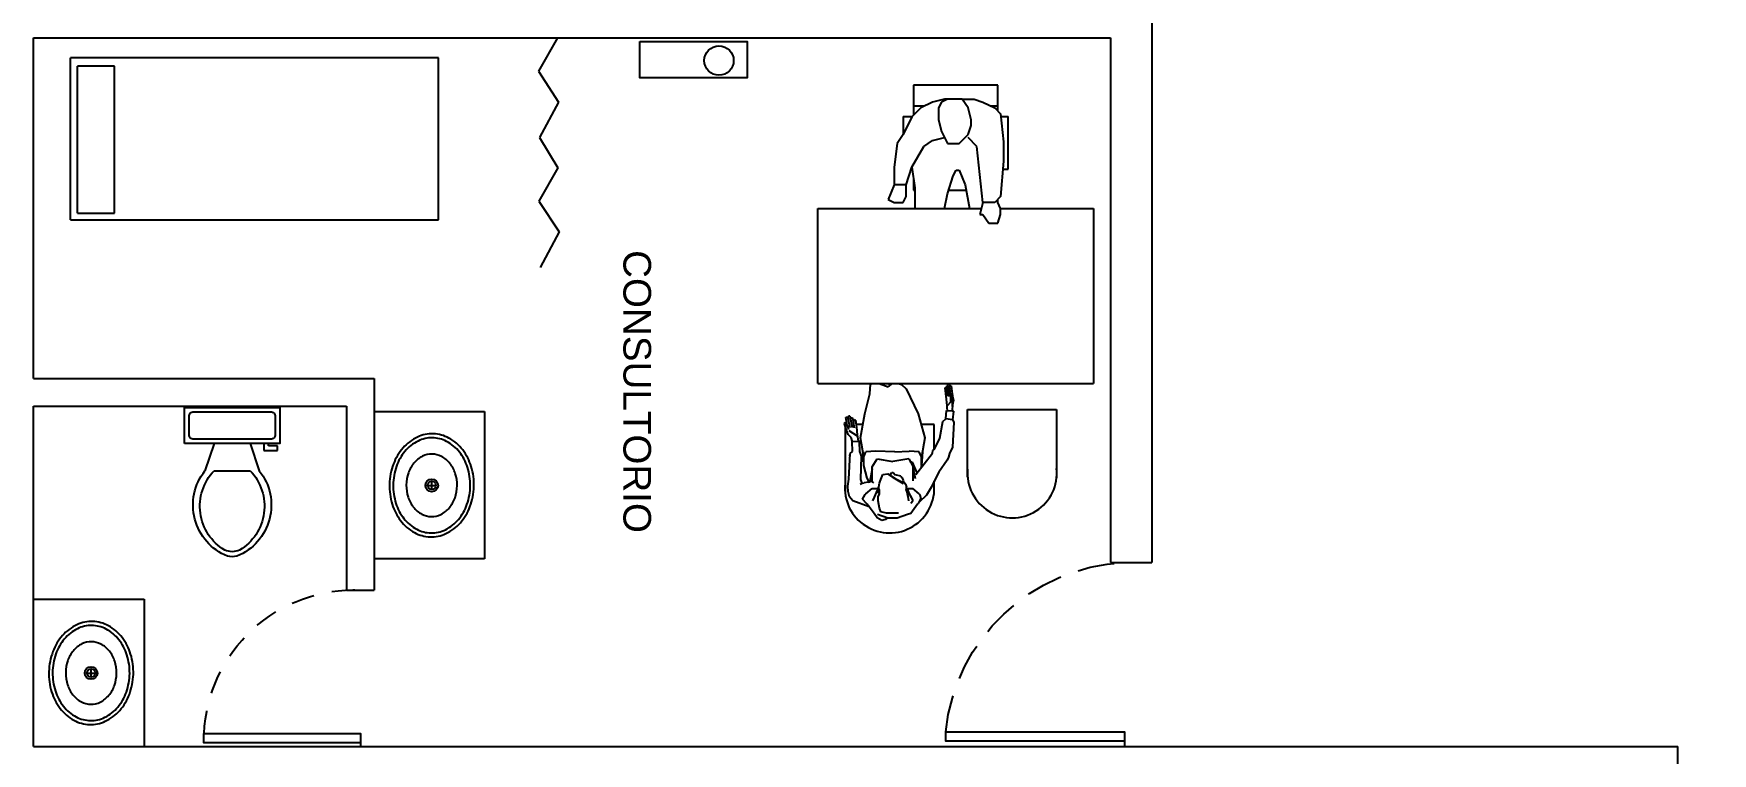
# Model space of a CAD drawing. Header units: millimetres. Extents: x -1615 to -538, y 177 to 397.
# Drawn here: x -1153.04 to -1143.93, y 314.56 to 318.47 of the extents above; entities that cross this region are included whole.
import ezdxf

# ---------------------------------------------------------------- set-up
doc = ezdxf.new("R2010")
doc.units = ezdxf.units.MM
doc.linetypes.add('HIDDEN2', pattern=[0.1875, 0.125, -0.0625])
doc.linetypes.add('OCULTA2', pattern=[0.3, 0.2, -0.1])
for name, color, linetype in [('MOB', 7, 'Continuous'), ('MUEB', 251, 'Continuous'), ('MUROS', 1, 'Continuous'), ('VENT', 4, 'Continuous'), ('VENTANAS', 4, 'Continuous')]:
    doc.layers.add(name, color=color, linetype=linetype)
doc.layers.add('nom-esp', color=7, linetype='Continuous', lineweight=20)
doc.styles.get("Standard").update_dxf_attribs({"font": 'stylu.ttf'})

# ---------------------------------------------------------------- blocks, each defined once
blk = doc.blocks.new('A$C31F15ED4')
at = {"layer": 'VENT'}
blk.add_line((0, 0.03), (0, 0), dxfattribs=at)
blk.add_lwpolyline([(0, 0.03), (0.97, 0.03), (0.97, 0.08), (0, 0.08)], close=True, dxfattribs=at)
at = {"layer": 'VENT', "linetype": 'OCULTA2'}
blk.add_arc((-0.0506, -0.0247), 1.026, 5.85871, 87.1721, dxfattribs=at)
blk = doc.blocks.new('Sink - Oval top')
for p, q in [((-1, 0), (1, 0)), ((0, 1), (0, -1))]:
    blk.add_line(p, q)
at = {"linetype": 'Continuous'}
for points in [[(-12.23, 0.39, 0.117634), (-11.46, -3.36, 0.104469), (-8.88, -6.8, 0.090016), (-5.08, -9.07, 0.08192), (-0.32, -10.02, 0.08192), (4.49, -9.38, 0.090016), (8.42, -7.36, 0.104469), (11.22, -4.09, 0.117634), (12.23, -0.39, 0.117634), (11.46, 3.36, 0.104469), (8.88, 6.8, 0.090016), (5.08, 9.07, 0.08192), (0.32, 10.02, 0.08192), (-4.49, 9.38, 0.090016), (-8.42, 7.36, 0.104469), (-11.22, 4.09, 0.117634)], [(-11.29, 0.16, 0.118622), (-10.52, -3.25, 0.104678), (-8.07, -6.36, 0.089562), (-4.54, -8.37, 0.081185), (-0.13, -9.15, 0.081185), (4.3, -8.49, 0.089562), (7.89, -6.58, 0.104678), (10.42, -3.55, 0.118622), (11.29, -0.16, 0.118622), (10.52, 3.25, 0.104678), (8.07, 6.36, 0.089562), (4.54, 8.37, 0.081185), (0.13, 9.15, 0.081185), (-4.3, 8.49, 0.089562), (-7.89, 6.58, 0.104678), (-10.42, 3.55, 0.118622)], [(-7.42, 0.08, 0.118283), (-6.91, -2.17, 0.104607), (-5.29, -4.21, 0.089718), (-2.97, -5.53, 0.081436), (-0.07, -6.04, 0.081436), (2.84, -5.59, 0.089718), (5.2, -4.33, 0.104607), (6.86, -2.32, 0.118283), (7.42, -0.08, 0.118283), (6.91, 2.17, 0.104607), (5.29, 4.21, 0.089718), (2.97, 5.53, 0.081436), (0.07, 6.04, 0.081436), (-2.84, 5.59, 0.089718), (-5.2, 4.33, 0.104607), (-6.86, 2.32, 0.118283)]]:
    blk.add_lwpolyline(points, format="xyb", close=True, dxfattribs=at)
for radius in [1.5, 1]:
    blk.add_circle((0, 0), radius)
blk = doc.blocks.new('Toilet - top')
for p, q in [((9.5, -6), (9.5, -2)), ((-10, -8.5), (-8, -8.5)), ((-10, -9.5), (-10, -8.5)), ((-7, -9.5), (-10, -9.5)), ((-8, -8.5), (-8, -8)), ((-7, -8), (-7, -9.5)), ((-4, -8), (-6, -14)), ((4, -8), (6, -14)), ((4, -14), (-4, -14))]:
    blk.add_line(p, q)
blk.add_lwpolyline([(10.5, -8), (10.5, 0), (-10.5, 0), (-10.5, -8)], close=True)
for points in [[(-9.5, -2), (-9.5, -6)], [(8.5, -1), (-8.5, -1)], [(-8.5, -7), (8.5, -7)]]:
    blk.add_lwpolyline(points)
for centre, radius, start, end in [((-8.62, -1.88), 0.884, 81.8699, 188.1301), ((8.62, -1.88), 0.884, 351.8699, 98.1301), ((-8.62, -6.12), 0.884, 171.8699, 278.1301), ((8.62, -6.12), 0.884, 261.8699, 8.1301), ((3.52, -21.58), 12.17, 141.4691, 247.9714), ((4.2, -21.82), 11.33, 136.3677, 238.9468), ((-3.52, -21.58), 12.17, 292.0284, 38.5307), ((-4.2, -21.82), 11.33, 301.053, 43.6321), ((0, -27.88), 4, 245.7318, 294.2682), ((0, -29), 4, 254.8605, 285.1395)]:
    blk.add_arc(centre, radius, start, end)
blk = doc.blocks.new('A$C3FDD2C79')
at = {"layer": 'VENT'}
blk.add_line((0, 0.02), (0, 0), dxfattribs=at)
blk.add_lwpolyline([(0, 0.02), (0.85, 0.02), (0.85, 0.07), (0, 0.07)], close=True, dxfattribs=at)
at = {"layer": 'VENT', "linetype": 'HIDDEN2'}
blk.add_arc((0.0347, 0.0362), 0.8145, 2.37845, 92.4407, dxfattribs=at)
blk = doc.blocks.new('SILLON4')
at = {"layer": 'MOB'}
for p, q in [((0.6089, 1.016), (0.2623, 0.8672)), ((0.7193, 0.998), (0.7508, 1.0116)), ((0.7508, 1.0116), (0.8184, 0.854)), ((0.7193, 0.998), (0.6956, 0.9879)), ((0.7058, 0.9643), (0.699, 0.98)), ((0.7633, 0.8303), (0.7058, 0.9643)), ((0.7058, 0.9643), (0.7196, 0.932)), ((0.7633, 0.8303), (0.7058, 0.9643)), ((0.8184, 0.854), (0.7633, 0.8303)), ((0.9469, 0.6199), (0.8522, 0.8405)), ((0.1359, 0.814), (-0.2108, 0.6652)), ((0.414, 0.3397), (0.2259, 0.778)), ((0.4359, 0.2887), (0.2263, 0.7772)), ((0.8444, 0.5759), (0.7498, 0.7965)), ((-0.3369, 0.6112), (-0.6835, 0.4624)), ((-0.0587, 0.1369), (-0.2468, 0.5752)), ((0.8249, 0.5997), (0.4152, 0.4239)), ((0.9334, 0.5861), (0.8782, 0.5624)), ((0.8782, 0.5624), (0.9086, 0.4915)), ((0.9334, 0.5861), (0.9908, 0.4521)), ((0.3578, 0.4707), (0.3697, 0.4428)), ((0.9088, 0.4912), (0.9357, 0.4285)), ((-0.8096, 0.4083), (-1.1563, 0.2596)), ((-0.8096, 0.4083), (-1.1563, 0.2596)), ((0.9218, 0.3955), (-0.9218, -0.3955)), ((-0.684, 0.2896), (-0.7195, 0.3723)), ((0.8982, 0.4507), (-0.0608, 0.0382)), ((0.3518, 0.3977), (-0.0579, 0.2219)), ((0.3968, 0.3797), (0.4355, 0.2895)), ((0.8906, 0.4465), (0.4809, 0.2707)), ((0.9908, 0.4521), (0.9357, 0.4285)), ((-0.5315, -0.066), (-0.6959, 0.3172)), ((-0.1209, 0.1949), (-0.5306, 0.0191)), ((-0.115, 0.2678), (-0.103, 0.2399)), ((-1.2193, 0.1672), (-1.2508, 0.1537)), ((-1.2508, 0.1537), (-1.1832, -0.0039)), ((-1.2193, 0.1672), (-1.1956, 0.1774)), ((-1.1855, 0.1537), (-1.1923, 0.1695)), ((-1.1568, 0.0868), (-1.1923, 0.1695)), ((-1.128, 0.0198), (-1.1855, 0.1537)), ((-1.1855, 0.1537), (-1.1717, 0.1215)), ((-0.0759, 0.1769), (-0.0372, 0.0867)), ((-1.1832, -0.0039), (-1.128, 0.0198)), ((-0.9996, -0.2143), (-1.0942, 0.0063)), ((-0.0407, 0.0469), (-0.9451, -0.3412)), ((-0.5877, 0.065), (-0.5757, 0.0371)), ((-1.102, -0.2583), (-1.1967, -0.0377)), ((-0.5937, -0.008), (-1.0128, -0.1878)), ((-0.5486, -0.0259), (-0.5099, -0.1162)), ((-0.4638, -0.1347), (-0.5335, -0.1646)), ((-1.0682, -0.2718), (-1.0131, -0.2481)), ((-1.0682, -0.2718), (-1.0108, -0.4057)), ((-1.0131, -0.2481), (-0.9552, -0.3829)), ((-1.0119, -0.2509), (-0.9789, -0.3277)), ((-1.0108, -0.4057), (-0.9556, -0.382)), ((-0.9556, -0.382), (-0.9586, -0.375))]:
    blk.add_line(p, q, dxfattribs=at)
for centre, radius, start, end in [((0.636, 0.953), 0.0686, 23.22356, 113.22356), ((0.2893, 0.8042), 0.0686, 113.22356, 203.22356), ((0.7734, 0.8067), 0.0257, 113.22356, 203.22356), ((0.8286, 0.8303), 0.0257, 23.22356, 113.22356), ((0.1629, 0.751), 0.0686, 23.22356, 113.22356), ((0.1629, 0.751), 0.0686, 23.22356, 113.22356), ((-0.1838, 0.6022), 0.0686, 113.22356, 203.22356), ((-0.3098, 0.5481), 0.0686, 23.22356, 113.22356), ((-0.3098, 0.5481), 0.0686, 23.22356, 113.22356), ((0.8681, 0.5861), 0.0257, 203.22356, 293.22356), ((0.9232, 0.6097), 0.0257, 293.22356, 23.22356), ((-0.6565, 0.3994), 0.0686, 113.22356, 203.22356), ((0.8771, 0.478), 0.0343, 293.22356, 23.22356), ((-0.7826, 0.3453), 0.0686, 23.22356, 113.22356), ((-0.7826, 0.3453), 0.0686, 23.22356, 113.22356), ((0.3653, 0.3662), 0.0343, 23.22356, 113.22356), ((0.4287, 0.3924), 0.0343, 113.22356, 203.22356), ((0.9083, 0.4271), 0.0257, 23.22356, 113.22356), ((0.9117, 0.4192), 0.0257, 293.22356, 23.22356), ((0.404, 0.276), 0.0343, 293.22356, 23.22356), ((0.4674, 0.3022), 0.0343, 203.22356, 293.22356), ((-1.1292, 0.1965), 0.0686, 113.22356, 203.22356), ((-0.1074, 0.1634), 0.0343, 23.22356, 113.22356), ((-0.0444, 0.1904), 0.0343, 113.22356, 203.22356), ((-1.1179, -0.0039), 0.0257, 23.22356, 113.22356), ((-0.5171, -0.0124), 0.0343, 113.22356, 203.22356), ((-0.0687, 0.0731), 0.0343, 293.22356, 23.22356), ((-0.0057, 0.1002), 0.0343, 203.22356, 293.22356), ((-1.173, -0.0275), 0.0257, 113.22356, 203.22356), ((-0.5801, -0.0395), 0.0343, 23.22356, 113.22356), ((-0.5414, -0.1297), 0.0343, 293.22356, 23.22356), ((-0.4784, -0.1026), 0.0343, 203.22356, 293.22356), ((-1.0784, -0.2481), 0.0257, 203.22356, 293.22356), ((-1.0232, -0.2245), 0.0257, 293.22356, 23.22356), ((-0.9553, -0.3176), 0.0257, 203.22356, 293.22356), ((-0.935, -0.3649), 0.0257, 113.22356, 203.22356), ((-0.932, -0.3719), 0.0257, 203.22356, 293.22356)]:
    blk.add_arc(centre, radius, start, end, dxfattribs=at)
blk = doc.blocks.new('A$C63B07002')
at = {"layer": 'MOB', "xscale": -1, "rotation": 51.18713273036943}
blk.add_blockref('SILLON4', (1.2588, 0.4887), dxfattribs=at)

msp = doc.modelspace()

# ---------------------------------------------------------------- linework, layer by layer
at = {"layer": 'MUEB'}
for p, q in [((-1150.1993, 318.4495), (-1150.3024, 318.2689)), ((-1150.8449, 318.3405), (-1152.8449, 318.3405)), ((-1152.8449, 317.4605), (-1152.8449, 318.3405)), ((-1152.6059, 318.2965), (-1152.8059, 318.2965)), ((-1152.8059, 317.4965), (-1152.8059, 318.2965)), ((-1152.6059, 317.4965), (-1152.6059, 318.2965)), ((-1150.8449, 317.4605), (-1150.8449, 318.3405)), ((-1150.3024, 318.2689), (-1150.1929, 318.1012)), ((-1147.8079, 318.1933), (-1148.2647, 318.1933)), ((-1148.2647, 318.1933), (-1148.2647, 318.03)), ((-1147.8079, 318.0532), (-1147.8079, 318.1933)), ((-1150.1929, 318.1012), (-1150.296, 317.9077)), ((-1148.1612, 318.1013), (-1148.2255, 318.0692)), ((-1148.0969, 318.1174), (-1148.1612, 318.1013)), ((-1148.113, 318.1013), (-1148.1291, 318.0692)), ((-1148.081, 318.1174), (-1148.113, 318.1013)), ((-1148.0007, 318.1174), (-1148.0969, 318.1174)), ((-1147.9686, 318.0692), (-1148.0007, 318.1174)), ((-1148.0007, 318.1174), (-1147.9364, 318.1174)), ((-1147.9364, 318.1174), (-1147.8882, 318.1013)), ((-1147.8882, 318.1013), (-1147.8239, 318.0692)), ((-1148.2737, 318.021), (-1148.3219, 317.9245)), ((-1148.3218, 318.022), (-1148.2727, 318.022)), ((-1148.3218, 318.022), (-1148.3218, 317.9249)), ((-1148.2255, 318.0692), (-1148.2737, 318.021)), ((-1148.2057, 318.0791), (-1148.2647, 318.0791)), ((-1148.1291, 318.0692), (-1148.1291, 318.0049)), ((-1148.1291, 318.0049), (-1148.113, 317.9406)), ((-1147.9525, 318.0049), (-1147.9686, 318.0692)), ((-1147.9525, 317.9728), (-1147.9525, 318.0049)), ((-1147.8079, 318.0791), (-1147.8437, 318.0791)), ((-1147.8239, 318.0692), (-1147.7918, 318.037)), ((-1147.7918, 318.037), (-1147.7757, 317.8849)), ((-1147.7902, 318.022), (-1147.7508, 318.022)), ((-1147.7508, 317.7365), (-1147.7508, 318.022)), ((-1150.296, 317.9077), (-1150.1967, 317.7439)), ((-1148.3219, 317.9245), (-1148.3541, 317.8763)), ((-1148.1612, 317.8924), (-1148.0969, 317.9085)), ((-1148.113, 317.9406), (-1148.081, 317.8763)), ((-1148.0168, 317.8763), (-1147.9686, 317.9245)), ((-1147.9686, 317.9245), (-1147.9525, 317.9728)), ((-1147.9203, 317.8603), (-1147.9686, 317.9085)), ((-1148.3541, 317.8763), (-1148.3701, 317.7478)), ((-1148.2737, 317.7478), (-1148.2094, 317.8603)), ((-1148.2094, 317.8603), (-1148.1612, 317.8924)), ((-1148.081, 317.8763), (-1148.0168, 317.8763)), ((-1147.8882, 317.5551), (-1147.9203, 317.8603)), ((-1147.7757, 317.8849), (-1147.7757, 317.7799)), ((-1150.1967, 317.7439), (-1150.2998, 317.5633)), ((-1148.3701, 317.7478), (-1148.3701, 317.6515)), ((-1148.3059, 317.6515), (-1148.2737, 317.7478)), ((-1148.2775, 317.7365), (-1148.2721, 317.7365)), ((-1148.2737, 317.7478), (-1148.2576, 317.6355)), ((-1148.0489, 317.6996), (-1148.0328, 317.7317)), ((-1148.0328, 317.7317), (-1148.0168, 317.7317)), ((-1148.0168, 317.7317), (-1147.9846, 317.6515)), ((-1147.7757, 317.7799), (-1147.7918, 317.5872)), ((-1147.7793, 317.7365), (-1147.7508, 317.7365)), ((-1148.3701, 317.6515), (-1148.4023, 317.5712)), ((-1148.3059, 317.6515), (-1148.3701, 317.6515)), ((-1148.3059, 317.5872), (-1148.3059, 317.6515)), ((-1148.2647, 317.6845), (-1148.2647, 317.6224)), ((-1148.2576, 317.6355), (-1148.2576, 317.523)), ((-1148.081, 317.6033), (-1148.0489, 317.6996)), ((-1147.9846, 317.6515), (-1147.9611, 317.5224)), ((-1150.2998, 317.5633), (-1150.1902, 317.3956)), ((-1148.4023, 317.5712), (-1148.3701, 317.5551)), ((-1148.3701, 317.5551), (-1148.3219, 317.5551)), ((-1148.3219, 317.5551), (-1148.3059, 317.5872)), ((-1148.2647, 317.6224), (-1148.2576, 317.6224)), ((-1148.0969, 317.523), (-1148.081, 317.6033)), ((-1148.0747, 317.6224), (-1147.9793, 317.6224)), ((-1147.8882, 317.5551), (-1147.9043, 317.4908)), ((-1147.8239, 317.5551), (-1147.8882, 317.5551)), ((-1147.7918, 317.5872), (-1147.8239, 317.5551)), ((-1147.8079, 317.5551), (-1147.8079, 317.5712)), ((-1147.7918, 317.523), (-1147.8079, 317.5551)), ((-1152.8449, 317.4605), (-1150.8449, 317.4605)), ((-1152.8059, 317.4965), (-1152.6059, 317.4965)), ((-1148.7848, 316.5724), (-1148.7848, 317.5224)), ((-1148.7848, 317.5224), (-1147.8964, 317.5224)), ((-1148.0972, 317.5224), (-1148.0969, 317.523)), ((-1147.9043, 317.4908), (-1147.8882, 317.4908)), ((-1147.8882, 317.4908), (-1147.8561, 317.4426)), ((-1147.8079, 317.4426), (-1147.7918, 317.4908)), ((-1147.7918, 317.4908), (-1147.7918, 317.523)), ((-1147.7918, 317.5224), (-1147.2878, 317.5224)), ((-1147.2878, 317.5224), (-1147.2878, 316.5724)), ((-1150.1902, 317.3956), (-1150.2934, 317.2022)), ((-1147.8561, 317.4426), (-1147.8079, 317.4426)), ((-1148.7848, 316.5724), (-1147.2878, 316.5724)), ((-1148.5033, 316.5166), (-1148.499, 316.5678)), ((-1148.499, 316.5678), (-1148.4905, 316.5724)), ((-1148.4905, 316.5721), (-1148.4906, 316.5724)), ((-1148.4525, 316.5724), (-1148.4021, 316.5536)), ((-1148.4021, 316.5536), (-1148.3794, 316.5724)), ((-1148.3987, 316.5724), (-1148.3925, 316.5616)), ((-1148.3461, 316.5724), (-1148.3295, 316.5664)), ((-1148.3295, 316.5664), (-1148.3053, 316.5422)), ((-1148.3053, 316.5422), (-1148.2397, 316.4068)), ((-1148.093, 316.5479), (-1148.0901, 316.5507)), ((-1148.0858, 316.4866), (-1148.093, 316.5479)), ((-1148.0901, 316.5507), (-1148.0844, 316.5507)), ((-1148.0844, 316.5593), (-1148.0787, 316.5593)), ((-1148.0787, 316.5023), (-1148.0844, 316.5593)), ((-1148.0787, 316.5678), (-1148.073, 316.5678)), ((-1148.0716, 316.5009), (-1148.0787, 316.5678)), ((-1148.0787, 316.5593), (-1148.0773, 316.5593)), ((-1148.073, 316.5678), (-1148.0688, 316.5678)), ((-1148.0702, 316.5593), (-1148.0645, 316.5593)), ((-1148.0631, 316.498), (-1148.0702, 316.5593)), ((-1148.0688, 316.5678), (-1148.0673, 316.5593)), ((-1148.0645, 316.5593), (-1148.0602, 316.5593)), ((-1148.0602, 316.5593), (-1148.0545, 316.5151)), ((-1148.529, 316.4068), (-1148.5033, 316.5166)), ((-1148.0816, 316.451), (-1148.0858, 316.4866)), ((-1148.083, 316.4396), (-1148.0816, 316.451)), ((-1148.0631, 316.4724), (-1148.0816, 316.451)), ((-1148.0631, 316.4966), (-1148.0616, 316.5151)), ((-1148.0631, 316.498), (-1148.0631, 316.498)), ((-1148.0631, 316.4724), (-1148.0631, 316.4966)), ((-1148.0616, 316.5151), (-1148.0559, 316.5166)), ((-1148.0559, 316.5166), (-1148.0531, 316.5094)), ((-1148.0531, 316.4467), (-1148.0559, 316.4368)), ((-1148.0531, 316.5094), (-1148.0531, 316.4781)), ((-1148.0531, 316.5023), (-1148.0488, 316.4809)), ((-1148.0488, 316.4809), (-1148.0531, 316.4567)), ((-1148.0531, 316.4467), (-1148.0531, 316.4781)), ((-1148.0531, 316.4767), (-1148.0531, 316.4467)), ((-1151.1949, 316.419), (-1150.5949, 316.419)), ((-1150.5949, 316.419), (-1150.5949, 315.619)), ((-1148.6401, 316.3527), (-1148.6387, 316.3584)), ((-1148.6301, 316.3242), (-1148.6401, 316.3527)), ((-1148.6387, 316.3584), (-1148.6344, 316.3613)), ((-1148.6344, 316.3613), (-1148.6258, 316.3427)), ((-1148.633, 316.3869), (-1148.6287, 316.3897)), ((-1148.6258, 316.3442), (-1148.633, 316.3869)), ((-1148.6287, 316.3897), (-1148.623, 316.3897)), ((-1148.623, 316.3897), (-1148.6116, 316.3328)), ((-1148.6201, 316.3912), (-1148.6173, 316.3954)), ((-1148.6173, 316.3613), (-1148.6201, 316.3912)), ((-1148.6173, 316.3954), (-1148.6116, 316.3954)), ((-1148.6116, 316.3954), (-1148.5988, 316.3328)), ((-1148.6073, 316.3826), (-1148.603, 316.3855)), ((-1148.6045, 316.3641), (-1148.6073, 316.3826)), ((-1148.603, 316.3855), (-1148.5973, 316.3855)), ((-1148.5973, 316.3855), (-1148.5874, 316.3313)), ((-1148.5902, 316.3727), (-1148.5874, 316.3769)), ((-1148.5902, 316.3484), (-1148.5902, 316.3727)), ((-1148.5874, 316.3769), (-1148.5802, 316.3727)), ((-1148.5802, 316.3727), (-1148.5731, 316.3185)), ((-1148.5532, 316.2772), (-1148.529, 316.4068)), ((-1148.2397, 316.4068), (-1148.2041, 316.2772)), ((-1148.1229, 316.2743), (-1148.1058, 316.3655)), ((-1148.1058, 316.3655), (-1148.0901, 316.3798)), ((-1148.0901, 316.3798), (-1148.0851, 316.4249)), ((-1148.0531, 316.3741), (-1148.0901, 316.3798)), ((-1148.0851, 316.4249), (-1148.0559, 316.4225)), ((-1148.08, 316.4245), (-1148.083, 316.4396)), ((-1148.0559, 316.4368), (-1148.0559, 316.4225)), ((-1148.0559, 316.4225), (-1148.0484, 316.422)), ((-1148.046, 316.3613), (-1148.0536, 316.2253)), ((-1148.0484, 316.422), (-1148.0531, 316.3741)), ((-1148.0531, 316.3741), (-1148.046, 316.3613)), ((-1147.9712, 316.0629), (-1147.9712, 316.4309)), ((-1147.9712, 316.4309), (-1147.4876, 316.4309)), ((-1147.4876, 316.4309), (-1147.4876, 316.0591)), ((-1148.6366, 316.3427), (-1148.6366, 315.9772)), ((-1148.6201, 316.2943), (-1148.6301, 316.3242)), ((-1148.6266, 316.349), (-1148.6287, 316.349)), ((-1148.6258, 316.3427), (-1148.6187, 316.3228)), ((-1148.6045, 316.2786), (-1148.6201, 316.2943)), ((-1148.6159, 316.3171), (-1148.5703, 316.2872)), ((-1148.5959, 316.2558), (-1148.6045, 316.2786)), ((-1148.5902, 316.349), (-1148.5906, 316.349)), ((-1148.5398, 316.349), (-1148.5771, 316.349)), ((-1148.5731, 316.3185), (-1148.5703, 316.2872)), ((-1148.5703, 316.2872), (-1148.5688, 316.2815)), ((-1148.5688, 316.2815), (-1148.566, 316.2587)), ((-1148.5347, 316.1732), (-1148.5532, 316.2772)), ((-1148.153, 316.349), (-1148.2238, 316.349)), ((-1148.2041, 316.2772), (-1148.2212, 316.1732)), ((-1148.153, 316.2132), (-1148.153, 316.349)), ((-1148.1514, 316.2145), (-1148.1229, 316.2743)), ((-1148.6159, 316.0521), (-1148.6087, 316.1917)), ((-1148.6102, 316.1789), (-1148.6087, 316.1917)), ((-1148.6087, 316.1917), (-1148.5973, 316.2031)), ((-1148.5988, 316.2564), (-1148.5589, 316.2587)), ((-1148.5973, 316.2031), (-1148.5988, 316.2564)), ((-1148.5574, 316.1988), (-1148.5589, 316.2587)), ((-1148.5574, 316.1988), (-1148.5503, 316.1775)), ((-1148.5503, 316.1775), (-1148.5532, 316.0507)), ((-1148.5347, 316.1262), (-1148.5389, 316.2003)), ((-1148.5347, 316.1732), (-1148.5233, 316.2003)), ((-1148.5347, 316.1262), (-1148.5347, 316.1732)), ((-1148.4691, 316.2045), (-1148.5233, 316.2003)), ((-1148.3665, 316.2003), (-1148.4691, 316.2045)), ((-1148.3665, 316.2003), (-1148.2882, 316.2045)), ((-1148.234, 316.2003), (-1148.2882, 316.2045)), ((-1148.2212, 316.1732), (-1148.234, 316.2003)), ((-1148.2169, 316.2003), (-1148.2212, 316.1262)), ((-1148.2212, 316.1262), (-1148.2212, 316.1732)), ((-1148.207, 316.1347), (-1148.1628, 316.1931)), ((-1148.1628, 316.1931), (-1148.1599, 316.2074)), ((-1148.1599, 316.2074), (-1148.1514, 316.2145)), ((-1148.0757, 316.1724), (-1148.083, 316.1561)), ((-1148.0702, 316.1917), (-1148.0757, 316.1724)), ((-1148.0536, 316.2253), (-1148.0702, 316.1917)), ((-1148.5161, 316.0578), (-1148.5347, 316.1262)), ((-1148.4891, 316.1076), (-1148.5033, 316.0393)), ((-1148.4891, 316.119), (-1148.4634, 316.1618)), ((-1148.4891, 316.1076), (-1148.4891, 316.119)), ((-1148.4891, 316.082), (-1148.4891, 316.1076)), ((-1148.4891, 316.0378), (-1148.4891, 316.082)), ((-1148.4634, 316.1618), (-1148.3779, 316.149)), ((-1148.4321, 316.0777), (-1148.405, 316.0806)), ((-1148.405, 316.0806), (-1148.3651, 316.0549)), ((-1148.3751, 316.0606), (-1148.405, 316.0806)), ((-1148.3907, 316.0749), (-1148.3836, 316.0891)), ((-1148.3836, 316.0891), (-1148.3751, 316.0891)), ((-1148.291, 316.1618), (-1148.3779, 316.149)), ((-1148.3751, 316.0891), (-1148.3651, 316.0749)), ((-1148.291, 316.1618), (-1148.2668, 316.119)), ((-1148.2853, 316.1504), (-1148.2725, 316.1447)), ((-1148.2725, 316.1447), (-1148.2611, 316.119)), ((-1148.2668, 316.1076), (-1148.2668, 316.119)), ((-1148.2668, 316.082), (-1148.2668, 316.1076)), ((-1148.2668, 316.1076), (-1148.2554, 316.0549)), ((-1148.2668, 316.0435), (-1148.2668, 316.082)), ((-1148.2611, 316.119), (-1148.2463, 316.086)), ((-1148.2526, 316.0781), (-1148.207, 316.1347)), ((-1148.2212, 316.1262), (-1148.2248, 316.1127)), ((-1148.1279, 316.0899), (-1148.1546, 316.0379)), ((-1148.083, 316.1561), (-1148.1279, 316.0899)), ((-1148.621, 316.0141), (-1148.6159, 316.0521)), ((-1148.6198, 315.986), (-1148.621, 316.0141)), ((-1148.5545, 316.0252), (-1148.5432, 316.0307)), ((-1148.5532, 316.0507), (-1148.546, 316.0293)), ((-1148.5432, 316.0307), (-1148.5323, 316.0329)), ((-1148.5104, 316.035), (-1148.5323, 316.0329)), ((-1148.5247, 315.9723), (-1148.4905, 316.0008)), ((-1148.5055, 316.0372), (-1148.5161, 316.0578)), ((-1148.5104, 316.035), (-1148.4948, 316.0421)), ((-1148.4948, 316.0421), (-1148.4819, 316.0321)), ((-1148.4905, 316.0008), (-1148.4577, 316.0008)), ((-1148.4762, 315.9552), (-1148.4606, 315.9922)), ((-1148.4606, 315.9766), (-1148.4577, 315.9951)), ((-1148.4577, 315.9994), (-1148.4534, 316.0108)), ((-1148.4577, 315.9951), (-1148.4577, 315.9994)), ((-1148.4534, 316.0108), (-1148.4506, 316.0307)), ((-1148.4534, 316.0008), (-1148.4534, 316.0108)), ((-1148.4506, 315.9922), (-1148.4534, 316.0008)), ((-1148.4506, 316.0307), (-1148.4463, 316.0421)), ((-1148.4506, 315.9709), (-1148.4506, 315.9922)), ((-1148.4463, 316.0421), (-1148.4321, 316.0777)), ((-1148.395, 316.0749), (-1148.3907, 316.0749)), ((-1148.395, 316.0749), (-1148.3907, 316.0749)), ((-1148.395, 316.0749), (-1148.395, 316.0749)), ((-1148.3751, 316.0606), (-1148.3651, 316.0549)), ((-1148.3751, 316.0606), (-1148.3209, 316.0279)), ((-1148.3338, 316.0692), (-1148.3651, 316.0749)), ((-1148.3651, 316.0549), (-1148.3281, 316.0378)), ((-1148.3338, 316.0692), (-1148.3266, 316.0592)), ((-1148.3281, 316.0378), (-1148.3152, 316.0364)), ((-1148.3266, 316.0592), (-1148.3209, 316.045)), ((-1148.3209, 316.045), (-1148.32, 316.0369)), ((-1148.3152, 316.0364), (-1148.3081, 316.025)), ((-1148.3081, 316.025), (-1148.3038, 316.0108)), ((-1148.3053, 315.9922), (-1148.3038, 316.0008)), ((-1148.3053, 315.9922), (-1148.2981, 315.9709)), ((-1148.3038, 316.0008), (-1148.3038, 316.0108)), ((-1148.3038, 316.0008), (-1148.2981, 315.9951)), ((-1148.2996, 316.0008), (-1148.2682, 316.0008)), ((-1148.2981, 315.9951), (-1148.291, 315.9766)), ((-1148.234, 315.9723), (-1148.2682, 316.0008)), ((-1148.168, 316.011), (-1148.195, 315.9646)), ((-1148.1546, 316.0379), (-1148.168, 316.011)), ((-1148.153, 315.981), (-1148.153, 316.0411)), ((-1148.6128, 315.956), (-1148.6198, 315.986)), ((-1148.595, 315.9342), (-1148.6128, 315.956)), ((-1148.5054, 315.9018), (-1148.595, 315.9342)), ((-1148.5418, 315.9438), (-1148.5275, 315.9694)), ((-1148.5204, 315.9196), (-1148.5418, 315.9438)), ((-1148.5275, 315.9694), (-1148.5247, 315.9723)), ((-1148.5161, 315.9167), (-1148.5204, 315.9196)), ((-1148.4791, 315.8654), (-1148.5161, 315.9167)), ((-1148.5025, 315.9018), (-1148.5054, 315.9018)), ((-1148.4862, 315.9338), (-1148.4762, 315.9552)), ((-1148.4577, 315.9352), (-1148.4563, 315.958)), ((-1148.4492, 315.8954), (-1148.4577, 315.9352)), ((-1148.4563, 315.958), (-1148.4506, 315.9709)), ((-1148.2939, 315.958), (-1148.2981, 315.9709)), ((-1148.291, 315.9352), (-1148.2939, 315.958)), ((-1148.291, 315.9766), (-1148.2782, 315.9552)), ((-1148.2796, 315.9224), (-1148.2682, 315.9338)), ((-1148.2426, 315.9167), (-1148.2796, 315.8654)), ((-1148.2782, 315.9552), (-1148.2682, 315.9338)), ((-1148.2426, 315.9167), (-1148.2383, 315.9196)), ((-1148.2383, 315.9196), (-1148.2248, 315.945)), ((-1148.195, 315.9646), (-1148.2341, 315.9274)), ((-1148.234, 315.9723), (-1148.2312, 315.9694)), ((-1148.2312, 315.9694), (-1148.2248, 315.945)), ((-1148.462, 315.8412), (-1148.4791, 315.8654)), ((-1148.4378, 315.827), (-1148.462, 315.8412)), ((-1148.405, 315.8398), (-1148.4606, 315.8597)), ((-1148.442, 315.874), (-1148.4492, 315.8954)), ((-1148.4121, 315.8669), (-1148.442, 315.874)), ((-1148.4164, 315.8327), (-1148.4378, 315.827)), ((-1148.4078, 315.8398), (-1148.4164, 315.8327)), ((-1148.3466, 315.8669), (-1148.4121, 315.8669)), ((-1148.3537, 315.8398), (-1148.405, 315.8398)), ((-1148.2981, 315.8597), (-1148.3537, 315.8398)), ((-1148.2796, 315.8654), (-1148.2981, 315.8597)), ((-1150.5949, 315.619), (-1151.1949, 315.619)), ((-1153.0449, 315.3995), (-1152.4449, 315.3995)), ((-1152.4449, 315.3995), (-1152.4449, 314.5995))]:
    msp.add_line(p, q, dxfattribs=at)
msp.add_lwpolyline([(-1149.7515, 318.4305), (-1149.1684, 318.4305), (-1149.1684, 318.2319), (-1149.7515, 318.2319)], close=True, dxfattribs=at)
msp.add_circle((-1149.3219, 318.3262), 0.0797, dxfattribs=at)
for centre, radius, start, end in [((-1148.0335, 319.2795), 1.6221, 261.82636, 261.86207), ((-1147.7292, 316.0849), 0.243, 174.80928, 6.08771), ((-1148.395, 316.003), 0.243, 173.91229, 5.19072)]:
    msp.add_arc(centre, radius, start, end, dxfattribs=at)
at = {"layer": 'MUROS'}
for p, q in [((-1146.9699, 318.5995), (-1146.9699, 315.5995)), ((-1153.0449, 316.5995), (-1153.0449, 318.4495)), ((-1153.0449, 318.4495), (-1147.1949, 318.4495)), ((-1153.0449, 316.5995), (-1153.0449, 318.4495)), ((-1147.1949, 318.4495), (-1147.1949, 315.5995)), ((-1153.0449, 316.5995), (-1151.1949, 316.5995)), ((-1151.1949, 316.5995), (-1151.1949, 315.4495)), ((-1153.0449, 314.5995), (-1153.0449, 316.4495)), ((-1153.0449, 314.5995), (-1153.0449, 316.4495)), ((-1153.0449, 316.4495), (-1151.3449, 316.4495)), ((-1151.3449, 316.4495), (-1151.3449, 315.4495)), ((-1147.1949, 315.5995), (-1146.9699, 315.5995)), ((-1151.3449, 315.4495), (-1151.1949, 315.4495)), ((-1153.0449, 314.5995), (-1147.0449, 314.5995)), ((-1153.0449, 314.5995), (-1147.0449, 314.5995)), ((-1147.0449, 314.5995), (-1144.1134, 314.5995)), ((-1144.1134, 314.4495), (-1144.1134, 314.5995))]:
    msp.add_line(p, q, dxfattribs=at)

# ---------------------------------------------------------------- block references
at = {"xscale": -1}
for name, p in [('A$C31F15ED4', (-1147.1199, 314.5995)), ('A$C3FDD2C79', (-1151.2699, 314.5995))]:
    msp.add_blockref(name, p, dxfattribs=at)
at = {"layer": 'MUEB', "xscale": -0.02459040943131185, "yscale": 0.02459040943108448, "zscale": 0.02459040943121208}
msp.add_blockref('Toilet - top', (-1151.9662, 316.4418), dxfattribs=at)
at = {"layer": 'MUEB', "xscale": 0.02288834281034724, "yscale": 0.02288834281034724, "zscale": 0.02288834281040316, "rotation": 90}
for p in [(-1150.8823, 316.0185), (-1152.7323, 314.9989)]:
    msp.add_blockref('Sink - Oval top', p, dxfattribs=at)
at = {"layer": 'VENTANAS', "rotation": 242.0426454678434}
msp.add_blockref('A$C63B07002', (-1144.5916, 321.4564), dxfattribs=at)

# ---------------------------------------------------------------- texts
at = {"layer": 'nom-esp', "insert": (-1149.691, 317.2965), "char_height": 0.15, "width": 1.996705, "attachment_point": 1, "rotation": 270}
msp.add_mtext('{\\fArial|b0|i0|c0|p34;CONSULTORIO }', dxfattribs=at)

doc.saveas('drawing.dxf')
